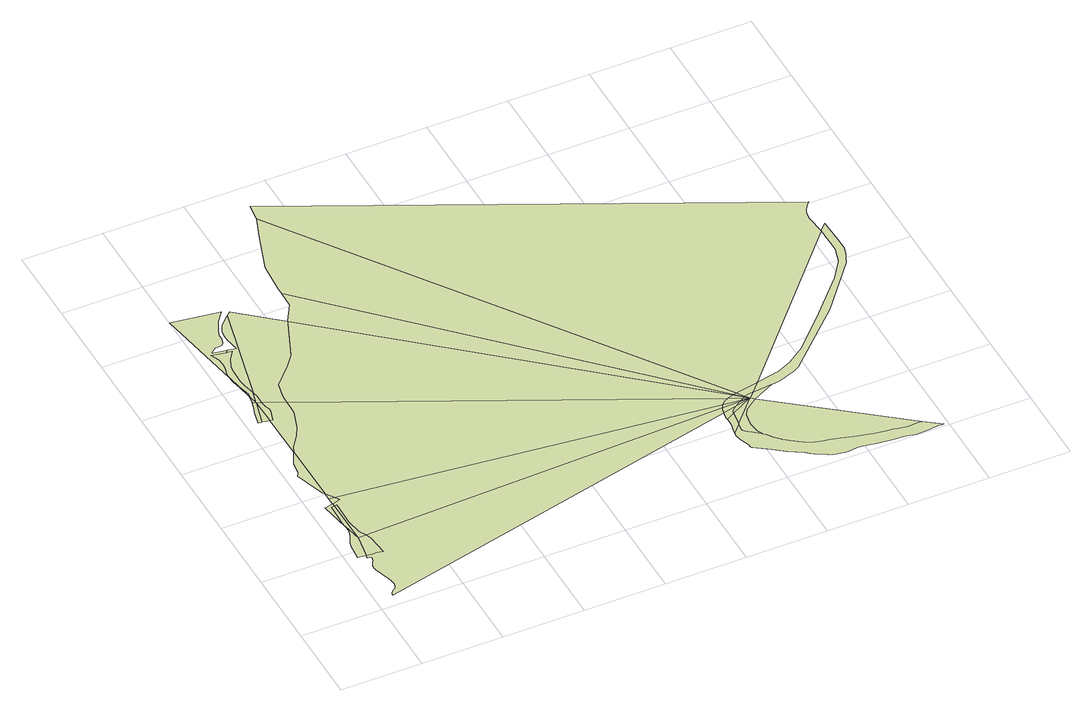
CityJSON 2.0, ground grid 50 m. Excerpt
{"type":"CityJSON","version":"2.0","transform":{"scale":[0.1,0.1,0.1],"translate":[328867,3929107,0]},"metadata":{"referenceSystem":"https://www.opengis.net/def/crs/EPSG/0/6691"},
"CityObjects":{
"landuse1":{"type":"LandUse","attributes":{"class":"204","LandUseDetailAttribute.orgLandUse":"10500","LandUseDetailAttribute.prefecture":"14","LandUseDetailAttribute.city":"14150","LandUseDetailAttribute.note":"都道府県","LandUseDetailAttribute.surveyYear":2015},"geometry":[{"type":"MultiSurface","lod":"1","boundaries":[[[0,1,2,3,4,5,6,7,8]]]}]},
"landuse2":{"type":"LandUse","attributes":{"class":"204","LandUseDetailAttribute.orgLandUse":"10500","LandUseDetailAttribute.prefecture":"14","LandUseDetailAttribute.city":"14150","LandUseDetailAttribute.note":"都道府県","LandUseDetailAttribute.surveyYear":2015},"geometry":[{"type":"MultiSurface","lod":"1","boundaries":[[[9,10,11,12,13,14,8,7]]]}]},
"landuse3":{"type":"LandUse","attributes":{"class":"204","LandUseDetailAttribute.orgLandUse":"10500","LandUseDetailAttribute.prefecture":"14","LandUseDetailAttribute.city":"14150","LandUseDetailAttribute.note":"都道府県","LandUseDetailAttribute.surveyYear":2015},"geometry":[{"type":"MultiSurface","lod":"1","boundaries":[[[15,16,17,18,19,0,8]]]}]},
"landuse4":{"type":"LandUse","attributes":{"class":"203","LandUseDetailAttribute.orgLandUse":"10400","LandUseDetailAttribute.prefecture":"14","LandUseDetailAttribute.city":"14150","LandUseDetailAttribute.note":"都道府県","LandUseDetailAttribute.surveyYear":2015},"geometry":[{"type":"MultiSurface","lod":"1","boundaries":[[[20,21,22,23,0,19,18,17,16,15]]]}]},
"landuse5":{"type":"LandUse","attributes":{"class":"204","LandUseDetailAttribute.orgLandUse":"10500","LandUseDetailAttribute.prefecture":"14","LandUseDetailAttribute.city":"14150","LandUseDetailAttribute.note":"都道府県","LandUseDetailAttribute.surveyYear":2015},"geometry":[{"type":"MultiSurface","lod":"1","boundaries":[[[24,25,26,27,28,15,8,14]]]}]},
"landuse6":{"type":"LandUse","attributes":{"class":"204","LandUseDetailAttribute.orgLandUse":"10500","LandUseDetailAttribute.prefecture":"14","LandUseDetailAttribute.city":"14150","LandUseDetailAttribute.note":"都道府県","LandUseDetailAttribute.surveyYear":2015},"geometry":[{"type":"MultiSurface","lod":"1","boundaries":[[[29,20,30,31]]]}]},
"landuse7":{"type":"LandUse","attributes":{"class":"204","LandUseDetailAttribute.orgLandUse":"10500","LandUseDetailAttribute.prefecture":"14","LandUseDetailAttribute.city":"14150","LandUseDetailAttribute.note":"都道府県","LandUseDetailAttribute.surveyYear":2015},"geometry":[{"type":"MultiSurface","lod":"1","boundaries":[[[32,29,31]]]}]},
"landuse8":{"type":"LandUse","attributes":{"class":"203","LandUseDetailAttribute.orgLandUse":"10400","LandUseDetailAttribute.prefecture":"14","LandUseDetailAttribute.city":"14150","LandUseDetailAttribute.note":"都道府県","LandUseDetailAttribute.surveyYear":2015},"geometry":[{"type":"MultiSurface","lod":"1","boundaries":[[[33,34,35,36,37,38,39,32]]]}]},
"landuse9":{"type":"LandUse","attributes":{"class":"204","LandUseDetailAttribute.orgLandUse":"10500","LandUseDetailAttribute.prefecture":"14","LandUseDetailAttribute.city":"14150","LandUseDetailAttribute.note":"都道府県","LandUseDetailAttribute.surveyYear":2015}},
"landuse10":{"type":"LandUse","attributes":{"class":"204","LandUseDetailAttribute.orgLandUse":"10500","LandUseDetailAttribute.prefecture":"14","LandUseDetailAttribute.city":"14150","LandUseDetailAttribute.note":"都道府県","LandUseDetailAttribute.surveyYear":2015},"geometry":[{"type":"MultiSurface","lod":"1","boundaries":[[[40,41,42,43,44,45,46,47,48]]]}]},
"landuse11":{"type":"LandUse","attributes":{"class":"204","LandUseDetailAttribute.orgLandUse":"10500","LandUseDetailAttribute.prefecture":"14","LandUseDetailAttribute.city":"14150","LandUseDetailAttribute.note":"都道府県","LandUseDetailAttribute.surveyYear":2015},"geometry":[{"type":"MultiSurface","lod":"1","boundaries":[[[48,47,49,50,51]]]}]},
"landuse12":{"type":"LandUse","attributes":{"class":"204","LandUseDetailAttribute.orgLandUse":"10500","LandUseDetailAttribute.prefecture":"14","LandUseDetailAttribute.city":"14150","LandUseDetailAttribute.note":"都道府県","LandUseDetailAttribute.surveyYear":2015},"geometry":[{"type":"MultiSurface","lod":"1","boundaries":[[[48,51,52,53,54,55,56,57]]]}]},
"landuse13":{"type":"LandUse","attributes":{"class":"204","LandUseDetailAttribute.orgLandUse":"10500","LandUseDetailAttribute.prefecture":"14","LandUseDetailAttribute.city":"14150","LandUseDetailAttribute.note":"都道府県","LandUseDetailAttribute.surveyYear":2015},"geometry":[{"type":"MultiSurface","lod":"1","boundaries":[[[58,40,48]]]}]},
"landuse14":{"type":"LandUse","attributes":{"class":"205","LandUseDetailAttribute.orgLandUse":"10600","LandUseDetailAttribute.prefecture":"14","LandUseDetailAttribute.city":"14150","LandUseDetailAttribute.note":"都道府県","LandUseDetailAttribute.surveyYear":2015},"geometry":[{"type":"MultiSurface","lod":"1","boundaries":[[[57,56,55,54,53,52,51,59,33,60,61,62,63,64,65]]]}]},
"landuse15":{"type":"LandUse","attributes":{"class":"205","LandUseDetailAttribute.orgLandUse":"10600","LandUseDetailAttribute.prefecture":"14","LandUseDetailAttribute.city":"14150","LandUseDetailAttribute.note":"都道府県","LandUseDetailAttribute.surveyYear":2015},"geometry":[{"type":"MultiSurface","lod":"1","boundaries":[[[66,67,68,58]]]}]},
"landuse16":{"type":"LandUse","attributes":{"class":"204","LandUseDetailAttribute.orgLandUse":"10500","LandUseDetailAttribute.prefecture":"14","LandUseDetailAttribute.city":"14150","LandUseDetailAttribute.note":"都道府県","LandUseDetailAttribute.surveyYear":2015},"geometry":[{"type":"MultiSurface","lod":"1","boundaries":[[[69,70,71,72,48,57]]]}]},
"landuse17":{"type":"LandUse","attributes":{"class":"204","LandUseDetailAttribute.orgLandUse":"10500","LandUseDetailAttribute.prefecture":"14","LandUseDetailAttribute.city":"14150","LandUseDetailAttribute.note":"都道府県","LandUseDetailAttribute.surveyYear":2015},"geometry":[{"type":"MultiSurface","lod":"1","boundaries":[[[73,74,75,76,68]]]}]},
"landuse18":{"type":"LandUse","attributes":{"class":"204","LandUseDetailAttribute.orgLandUse":"10500","LandUseDetailAttribute.prefecture":"14","LandUseDetailAttribute.city":"14150","LandUseDetailAttribute.note":"都道府県","LandUseDetailAttribute.surveyYear":2015},"geometry":[{"type":"MultiSurface","lod":"1","boundaries":[[[77,78,79,80,81,82,73,68,67,66,58,48,72,83,84,85,86,87,88,89,90,91]]]}]},
"landuse19":{"type":"LandUse","attributes":{"class":"205","LandUseDetailAttribute.orgLandUse":"10600","LandUseDetailAttribute.prefecture":"14","LandUseDetailAttribute.city":"14150","LandUseDetailAttribute.note":"都道府県","LandUseDetailAttribute.surveyYear":2015},"geometry":[{"type":"MultiSurface","lod":"1","boundaries":[[[92,73,82,81,80,79,78,77,91,93,94,95,96,97,98,99,100,101,102,103]]]}]},
"landuse20":{"type":"LandUse","attributes":{"class":"205","LandUseDetailAttribute.orgLandUse":"10600","LandUseDetailAttribute.prefecture":"14","LandUseDetailAttribute.city":"14150","LandUseDetailAttribute.note":"都道府県","LandUseDetailAttribute.surveyYear":2015},"geometry":[{"type":"MultiSurface","lod":"1","boundaries":[[[104,105,106,107,108,109,110,111,112,113,114,93,91,90,89,88,87,86,85,84,83,72]]]}]},
"landuse21":{"type":"LandUse","attributes":{"class":"205","LandUseDetailAttribute.orgLandUse":"10600","LandUseDetailAttribute.prefecture":"14","LandUseDetailAttribute.city":"14150","LandUseDetailAttribute.note":"都道府県","LandUseDetailAttribute.surveyYear":2015},"geometry":[{"type":"MultiSurface","lod":"1","boundaries":[[[115,116,104,72,71,70,69,57,65,117,118,119,120,121,122]]]}]},
"landuse22":{"type":"LandUse","attributes":{"class":"203","LandUseDetailAttribute.orgLandUse":"10400","LandUseDetailAttribute.prefecture":"14","LandUseDetailAttribute.city":"14150","LandUseDetailAttribute.note":"都道府県","LandUseDetailAttribute.surveyYear":2015},"geometry":[{"type":"MultiSurface","lod":"1","boundaries":[[[123,124,125,126,14,13,12,11,10,9,7,127,128,129,130,131,132,133,134,135,136,137,138,139,140,141,142,143,144,145,146,147,148,149,150,151,152,153,154,155]]]}]},
"landuse23":{"type":"LandUse","attributes":{"class":"203","LandUseDetailAttribute.orgLandUse":"10400","LandUseDetailAttribute.prefecture":"14","LandUseDetailAttribute.city":"14150","LandUseDetailAttribute.note":"都道府県","LandUseDetailAttribute.surveyYear":2015},"geometry":[{"type":"MultiSurface","lod":"1","boundaries":[[[31,30,20,15,28,27,26,25,24,14,126,156,157,158]]]}]},
"landuse24":{"type":"LandUse","attributes":{"class":"203","LandUseDetailAttribute.orgLandUse":"10400","LandUseDetailAttribute.prefecture":"14","LandUseDetailAttribute.city":"14150","LandUseDetailAttribute.note":"都道府県","LandUseDetailAttribute.surveyYear":2015},"geometry":[{"type":"MultiSurface","lod":"1","boundaries":[[[65,64,63,62,61,60,33,32,31,158,159,160,161,162,163]]]}]},
"landuse25":{"type":"LandUse","attributes":{"class":"203","LandUseDetailAttribute.orgLandUse":"10400","LandUseDetailAttribute.prefecture":"14","LandUseDetailAttribute.city":"14150","LandUseDetailAttribute.note":"都道府県","LandUseDetailAttribute.surveyYear":2015},"geometry":[{"type":"MultiSurface","lod":"1","boundaries":[[[122,121,120,119,118,117,65,163,164,165,166]]]}]},
"landuse26":{"type":"LandUse","attributes":{"class":"203","LandUseDetailAttribute.orgLandUse":"10400","LandUseDetailAttribute.prefecture":"14","LandUseDetailAttribute.city":"14150","LandUseDetailAttribute.note":"都道府県","LandUseDetailAttribute.surveyYear":2015},"geometry":[{"type":"MultiSurface","lod":"1","boundaries":[[[167,168,122,166,169]]]}]},
"landuse27":{"type":"LandUse","attributes":{"class":"203","LandUseDetailAttribute.orgLandUse":"10400","LandUseDetailAttribute.prefecture":"14","LandUseDetailAttribute.city":"14150","LandUseDetailAttribute.note":"都道府県","LandUseDetailAttribute.surveyYear":2015},"geometry":[{"type":"MultiSurface","lod":"1","boundaries":[[[170,171,172,173,167,169,174]]]}]},
"landuse28":{"type":"LandUse","attributes":{"class":"204","LandUseDetailAttribute.orgLandUse":"10500","LandUseDetailAttribute.prefecture":"14","LandUseDetailAttribute.city":"14150","LandUseDetailAttribute.note":"都道府県","LandUseDetailAttribute.surveyYear":2015},"geometry":[{"type":"MultiSurface","lod":"1","boundaries":[[[175,176,177,178,179,180,181]]]}]},
"landuse29":{"type":"LandUse","attributes":{"class":"204","LandUseDetailAttribute.orgLandUse":"10500","LandUseDetailAttribute.prefecture":"14","LandUseDetailAttribute.city":"14150","LandUseDetailAttribute.note":"都道府県","LandUseDetailAttribute.surveyYear":2015},"geometry":[{"type":"MultiSurface","lod":"1","boundaries":[[[182,183,184,155,185,186,176,175]]]}]},
"landuse30":{"type":"LandUse","attributes":{"class":"204","LandUseDetailAttribute.orgLandUse":"10500","LandUseDetailAttribute.prefecture":"14","LandUseDetailAttribute.city":"14150","LandUseDetailAttribute.note":"都道府県","LandUseDetailAttribute.surveyYear":2015},"geometry":[{"type":"MultiSurface","lod":"1","boundaries":[[[187,126,125,124,123,155,184]]]}]},
"landuse31":{"type":"LandUse","attributes":{"class":"204","LandUseDetailAttribute.orgLandUse":"10500","LandUseDetailAttribute.prefecture":"14","LandUseDetailAttribute.city":"14150","LandUseDetailAttribute.note":"都道府県","LandUseDetailAttribute.surveyYear":2015},"geometry":[{"type":"MultiSurface","lod":"1","boundaries":[[[158,157,156,126,187,188]]]}]},
"landuse32":{"type":"LandUse","attributes":{"class":"203","LandUseDetailAttribute.orgLandUse":"10400","LandUseDetailAttribute.prefecture":"14","LandUseDetailAttribute.city":"14150","LandUseDetailAttribute.note":"都道府県","LandUseDetailAttribute.surveyYear":2015},"geometry":[{"type":"MultiSurface","lod":"1","boundaries":[[[189,181,190,191,192,193,194,195,196,197,198,199,200,201,202,203,204,205]]]}]},
"landuse33":{"type":"LandUse","attributes":{"class":"203","LandUseDetailAttribute.orgLandUse":"10400","LandUseDetailAttribute.prefecture":"14","LandUseDetailAttribute.city":"14150","LandUseDetailAttribute.note":"都道府県","LandUseDetailAttribute.surveyYear":2015},"geometry":[{"type":"MultiSurface","lod":"1","boundaries":[[[189,175,181]]]}]},
"landuse34":{"type":"LandUse","attributes":{"class":"204","LandUseDetailAttribute.orgLandUse":"10500","LandUseDetailAttribute.prefecture":"14","LandUseDetailAttribute.city":"14150","LandUseDetailAttribute.note":"都道府県","LandUseDetailAttribute.surveyYear":2015},"geometry":[{"type":"MultiSurface","lod":"1","boundaries":[[[163,162,161,160,159,158,188,206]]]}]},
"landuse35":{"type":"LandUse","attributes":{"class":"203","LandUseDetailAttribute.orgLandUse":"10400","LandUseDetailAttribute.prefecture":"14","LandUseDetailAttribute.city":"14150","LandUseDetailAttribute.note":"都道府県","LandUseDetailAttribute.surveyYear":2015},"geometry":[{"type":"MultiSurface","lod":"1","boundaries":[[[189,184,183,182,175]]]}]},
"landuse36":{"type":"LandUse","attributes":{"class":"204","LandUseDetailAttribute.orgLandUse":"10500","LandUseDetailAttribute.prefecture":"14","LandUseDetailAttribute.city":"14150","LandUseDetailAttribute.note":"都道府県","LandUseDetailAttribute.surveyYear":2015},"geometry":[{"type":"MultiSurface","lod":"1","boundaries":[[[166,165,164,163,206,207]]]}]},
"landuse37":{"type":"LandUse","attributes":{"class":"203","LandUseDetailAttribute.orgLandUse":"10400","LandUseDetailAttribute.prefecture":"14","LandUseDetailAttribute.city":"14150","LandUseDetailAttribute.note":"都道府県","LandUseDetailAttribute.surveyYear":2015},"geometry":[{"type":"MultiSurface","lod":"1","boundaries":[[[189,187,184]]]}]},
"landuse38":{"type":"LandUse","attributes":{"class":"204","LandUseDetailAttribute.orgLandUse":"10500","LandUseDetailAttribute.prefecture":"14","LandUseDetailAttribute.city":"14150","LandUseDetailAttribute.note":"都道府県","LandUseDetailAttribute.surveyYear":2015},"geometry":[{"type":"MultiSurface","lod":"1","boundaries":[[[169,166,207,208]]]}]},
"landuse39":{"type":"LandUse","attributes":{"class":"203","LandUseDetailAttribute.orgLandUse":"10400","LandUseDetailAttribute.prefecture":"14","LandUseDetailAttribute.city":"14150","LandUseDetailAttribute.note":"都道府県","LandUseDetailAttribute.surveyYear":2015},"geometry":[{"type":"MultiSurface","lod":"1","boundaries":[[[188,187,189]]]}]},
"landuse40":{"type":"LandUse","attributes":{"class":"204","LandUseDetailAttribute.orgLandUse":"10500","LandUseDetailAttribute.prefecture":"14","LandUseDetailAttribute.city":"14150","LandUseDetailAttribute.note":"都道府県","LandUseDetailAttribute.surveyYear":2015},"geometry":[{"type":"MultiSurface","lod":"1","boundaries":[[[174,169,208,209]]]}]},
"landuse41":{"type":"LandUse","attributes":{"class":"203","LandUseDetailAttribute.orgLandUse":"10400","LandUseDetailAttribute.prefecture":"14","LandUseDetailAttribute.city":"14150","LandUseDetailAttribute.note":"都道府県","LandUseDetailAttribute.surveyYear":2015},"geometry":[{"type":"MultiSurface","lod":"1","boundaries":[[[206,188,189]]]}]},
"landuse42":{"type":"LandUse","attributes":{"class":"203","LandUseDetailAttribute.orgLandUse":"10400","LandUseDetailAttribute.prefecture":"14","LandUseDetailAttribute.city":"14150","LandUseDetailAttribute.note":"都道府県","LandUseDetailAttribute.surveyYear":2015},"geometry":[{"type":"MultiSurface","lod":"1","boundaries":[[[207,206,189]]]}]},
"landuse43":{"type":"LandUse","attributes":{"class":"203","LandUseDetailAttribute.orgLandUse":"10400","LandUseDetailAttribute.prefecture":"14","LandUseDetailAttribute.city":"14150","LandUseDetailAttribute.note":"都道府県","LandUseDetailAttribute.surveyYear":2015},"geometry":[{"type":"MultiSurface","lod":"1","boundaries":[[[208,207,189]]]}]},
"landuse44":{"type":"LandUse","attributes":{"class":"203","LandUseDetailAttribute.orgLandUse":"10400","LandUseDetailAttribute.prefecture":"14","LandUseDetailAttribute.city":"14150","LandUseDetailAttribute.note":"都道府県","LandUseDetailAttribute.surveyYear":2015},"geometry":[{"type":"MultiSurface","lod":"1","boundaries":[[[209,208,189]]]}]},
"landuse45":{"type":"LandUse","attributes":{"class":"203","LandUseDetailAttribute.orgLandUse":"10400","LandUseDetailAttribute.prefecture":"14","LandUseDetailAttribute.city":"14150","LandUseDetailAttribute.note":"都道府県","LandUseDetailAttribute.surveyYear":2015},"geometry":[{"type":"MultiSurface","lod":"1","boundaries":[[[210,211,209,189]]]}]},
"landuse46":{"type":"LandUse","attributes":{"class":"203","LandUseDetailAttribute.orgLandUse":"10400","LandUseDetailAttribute.prefecture":"14","LandUseDetailAttribute.city":"14150","LandUseDetailAttribute.note":"都道府県","LandUseDetailAttribute.surveyYear":2015},"geometry":[{"type":"MultiSurface","lod":"1","boundaries":[[[212,213,170,174,214,215,216,217,218,219,220,221]]]}]},
"landuse47":{"type":"LandUse","attributes":{"class":"204","LandUseDetailAttribute.orgLandUse":"10500","LandUseDetailAttribute.prefecture":"14","LandUseDetailAttribute.city":"14150","LandUseDetailAttribute.note":"都道府県","LandUseDetailAttribute.surveyYear":2015},"geometry":[{"type":"MultiSurface","lod":"1","boundaries":[[[214,174,209,211,210]]]}]},
"landuse48":{"type":"LandUse","attributes":{"class":"203","LandUseDetailAttribute.orgLandUse":"10400","LandUseDetailAttribute.prefecture":"14","LandUseDetailAttribute.city":"14150","LandUseDetailAttribute.note":"都道府県","LandUseDetailAttribute.surveyYear":2015},"geometry":[{"type":"MultiSurface","lod":"1","boundaries":[[[222,223,224,225,210,189,205]]]}]},
"landuse49":{"type":"LandUse","attributes":{"class":"204","LandUseDetailAttribute.orgLandUse":"10500","LandUseDetailAttribute.prefecture":"14","LandUseDetailAttribute.city":"14150","LandUseDetailAttribute.note":"都道府県","LandUseDetailAttribute.surveyYear":2015},"geometry":[{"type":"MultiSurface","lod":"1","boundaries":[[[197,196,195,194,193,192,191,190,181,180,226,227,228,229,230,231,232,233,234,235,236,237,238,239,240,241,242,243,244,245,246,247,248,249,250,251,252,253,254,255,256,257,258,259,260,261,262,263,264,265,266,267,268,269,270,271,272,273,274,275,276,277,278,279,280,281,282,283,284,285,286,287,288,289,290,291,292,293,294,295,296,297,298,299,300,301,302,303,304,198]]]}]},
"landuse50":{"type":"LandUse","attributes":{"class":"203","LandUseDetailAttribute.orgLandUse":"10400","LandUseDetailAttribute.prefecture":"14","LandUseDetailAttribute.city":"14150","LandUseDetailAttribute.note":"都道府県","LandUseDetailAttribute.surveyYear":2015},"geometry":[{"type":"MultiSurface","lod":"1","boundaries":[[[205,204,203,202,201,200,199,198,304,303,302,301,300,299,298,297,296,295,294,293,292,291,290,289,288,287,286,285,284,283,282,281,280,279,278,277,276,275,274,273,272,271,270,269]]]}]},
"landuse51":{"type":"LandUse","attributes":{"class":"204","LandUseDetailAttribute.orgLandUse":"10500","LandUseDetailAttribute.prefecture":"14","LandUseDetailAttribute.city":"14150","LandUseDetailAttribute.note":"都道府県","LandUseDetailAttribute.surveyYear":2015},"geometry":[{"type":"MultiSurface","lod":"1","boundaries":[[[305,306,307,308,215,309,310,311,312,313,314,315,316,317,318,319,214,210,225,224,223,320,321,322,323,324,325]]]}]}
},
"vertices":[
[124,711,0],[125,700,0],[124,666,0],[112,627,0],[86,576,0],[78,548,0],[71,449,0],[121,444,0],[145,595,0],
[159,440,0],[169,439,0],[184,438,0],[220,434,0],[207,563,0],[196,596,0],
[144,892,0],[129,888,0],[125,887,0],[123,794,0],[122,746,0],
[144,912,0],[125,908,0],[101,901,0],[92,899,0],
[196,597,0],[172,641,0],[158,742,0],[157,770,0],[160,896,0],
[144,958,0],[196,926,0],[177,954,0],
[143,1005,0],
[141,1396,0],[99,1307,0],[89,1229,0],[71,1204,0],[77,1189,0],[105,1101,0],[131,1024,0],
[117,1868,0],[103,1811,0],[102,1808,0],[90,1781,0],[85,1759,0],[73,1701,0],[90,1698,0],[93,1698,0],[138,1856,0],
[107,1695,0],[115,1693,0],[139,1689,0],
[155,1686,0],[170,1734,0],[177,1757,0],[178,1778,0],[169,1812,0],[163,1844,0],
[128,1916,0],
[139,1668,0],[158,1433,0],[213,1511,0],[247,1571,0],[288,1694,0],[289,1746,0],[290,1784,0],
[128,1917,0],[131,1941,0],[111,2015,0],
[163,1848,0],[165,1885,0],[164,1905,0],[157,1936,0],
[96,2105,0],[96,2087,0],[99,2071,0],[107,2029,0],
[89,2320,0],[112,2266,0],[115,2223,0],[113,2208,0],[111,2192,0],[97,2137,0],[141,2016,0],[136,2059,0],[138,2148,0],[145,2192,0],[170,2249,0],[206,2298,0],[199,2299,0],[190,2301,0],[173,2304,0],
[2,2666,0],[184,2320,0],[95,2337,0],[135,2365,0],[147,2366,0],[177,2371,0],[191,2388,0],[200,2418,0],[201,2454,0],[216,2493,0],[248,2560,0],[297,2621,0],
[314,2578,0],[252,2517,0],[230,2470,0],[224,2434,0],[226,2387,0],[230,2371,0],[233,2350,0],[235,2341,0],[241,2310,0],[210,2315,0],[192,2319,0],
[341,2602,0],[324,2588,0],[293,1839,0],[312,1935,0],[428,2055,0],[483,2124,0],[586,2373,0],[595,2388,0],
[2422,639,0],[2425,654,0],[2428,667,0],[2432,676,0],[118,423,0],[141,421,0],[141,409,0],[140,402,0],[137,391,0],[127,374,0],[115,348,0],[114,339,0],[113,331,0],[114,320,0],[117,307,0],[129,270,0],[132,262,0],[149,212,0],[153,196,0],[155,178,0],[156,166,0],[155,155,0],[152,145,0],[148,136,0],[144,130,0],[139,125,0],[127,115,0],[115,104,0],[110,97,0],[108,90,0],[108,83,0],[108,80,0],[2422,637,0],
[2432,678,0],[2437,688,0],[2445,700,0],
[2447,703,0],[2456,714,0],[2465,720,0],[2472,725,0],[2495,736,0],
[2499,738,0],[2526,749,0],[2529,749,0],
[667,2612,0],[666,2508,0],[2538,752,0],
[817,3233,0],[767,3098,0],[682,2849,0],[668,2665,0],[2557,756,0],
[2470,607,0],[2417,579,0],[2417,554,0],[2415,517,0],[2407,485,0],[2403,462,0],[2456,519,0],
[2473,627,0],[2491,647,0],[2506,657,0],[2420,616,0],[2417,593,0],
[2539,679,0],
[2552,688,0],
[2609,682,0],[2450,476,0],[2450,469,0],[2451,464,0],[2454,458,0],[2462,449,0],[2473,439,0],[2478,435,0],[2507,412,0],[2536,388,0],[2521,420,0],[2513,490,0],[2527,568,0],[2547,601,0],[2572,621,0],[2626,662,0],[2631,664,0],
[2570,700,0],
[2579,707,0],
[2583,708,0],
[2589,710,0],
[2643,720,0],[2615,717,0],
[832,3340,0],[820,3240,0],[2700,784,0],[3577,1760,0],[3564,1884,0],[3570,1928,0],[3575,1944,0],[3582,1958,0],[3606,1995,0],[3623,2010,0],
[2713,706,0],[2766,732,0],[2765,732,0],[2680,724,0],
[2401,452,0],[2401,442,0],[2401,430,0],[2403,416,0],[2406,402,0],[2419,363,0],[2429,333,0],[2429,325,0],[2430,315,0],[2436,310,0],[2459,292,0],[2528,247,0],[2561,220,0],[2594,193,0],[2635,169,0],[2680,140,0],[2702,122,0],[2723,107,0],[2752,91,0],[2784,71,0],[2798,64,0],[2814,58,0],[2833,53,0],[2857,48,0],[2877,46,0],[2898,46,0],[2923,47,0],[2957,50,0],[2980,49,0],[3006,46,0],[3008,46,0],[3081,34,0],[3154,23,0],[3189,22,0],[3230,20,0],[3263,14,0],[3297,8,0],[3324,7,0],[3350,7,0],[3391,12,0],[3440,17,0],[3459,15,0],[3473,15,0],[3375,90,0],[3345,89,0],[3289,86,0],[3275,87,0],[3260,87,0],[3231,93,0],[3206,101,0],[3164,106,0],[3120,112,0],[3094,117,0],[3071,121,0],[3003,138,0],[2937,153,0],[2909,162,0],[2891,169,0],[2854,178,0],[2809,185,0],[2771,197,0],[2735,210,0],[2721,217,0],[2709,224,0],[2695,233,0],[2683,241,0],[2648,270,0],[2635,280,0],[2634,280,0],[2612,298,0],[2610,300,0],[2608,302,0],[2585,328,0],[2585,329,0],[2577,338,0],[2567,351,0],[2563,359,0],[2552,372,0],[2540,385,0],
[3614,1531,0],[3630,1578,0],[3627,1657,0],[3621,1808,0],[3578,1752,0],[3580,1588,0],[3573,1562,0],[3553,1494,0],[3469,1375,0],[3259,1149,0],[3050,933,0],[2940,854,0],[2848,813,0],[2831,810,0],[2808,805,0],[2818,738,0],[2928,779,0],[2962,799,0],[3331,1152,0],[3584,1463,0],[3600,1500,0]
]}
